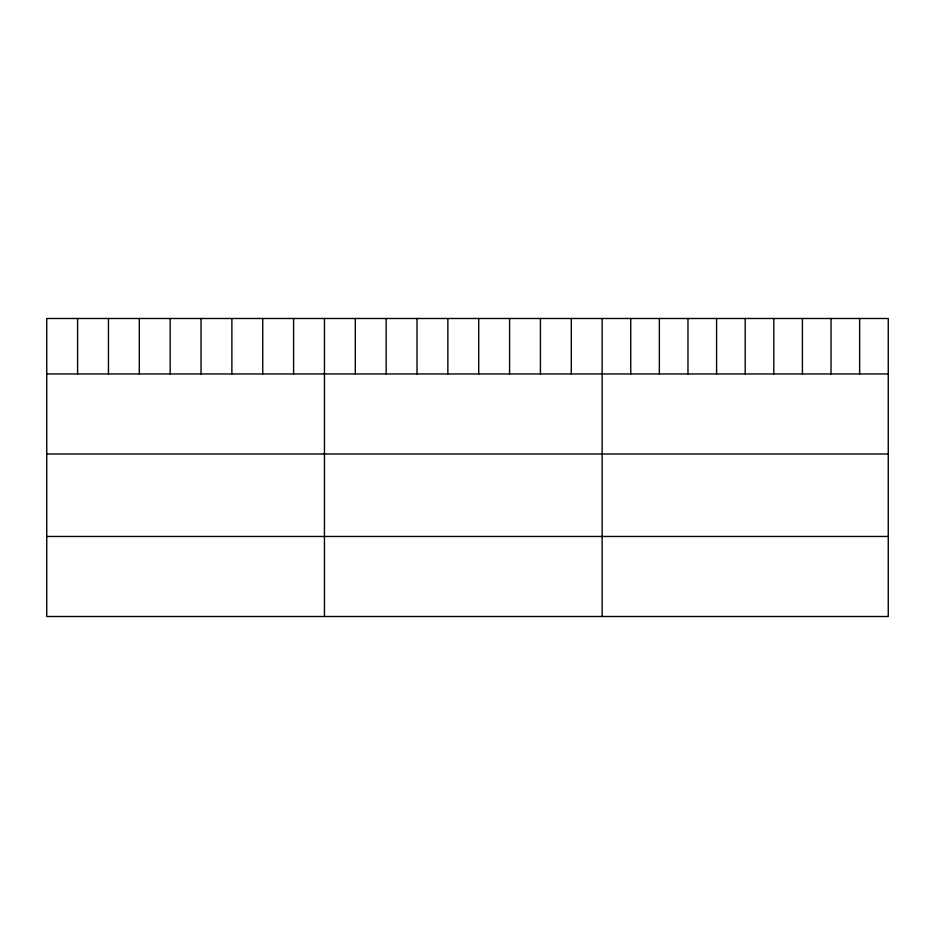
<?xml version="1.0" encoding="UTF-8"?>
<svg xmlns="http://www.w3.org/2000/svg" width="935" height="935" viewBox="0 0 935 935"><rect width="100%" height="100%" fill="white"/><g stroke="black" fill="none" stroke-linecap="round" stroke-linejoin="round"><path stroke-width="1.4" d="M888.25 373.953L888.25 616.504L46.75 616.504L46.75 318.496L888.25 318.496L888.25 373.953L46.75 373.953M46.75 453.989L888.25 453.989M46.75 536.456L888.25 536.456M859.639 318.496L859.639 373.953M831.028 318.496L831.028 373.953M802.417 318.496L802.417 373.953M773.806 318.496L773.806 373.953M745.195 318.496L745.195 373.953M716.584 318.496L716.584 373.953M687.973 318.496L687.973 373.953M659.362 318.496L659.362 373.953M630.751 318.496L630.751 373.953M602.14 318.496L602.14 616.504M571.285 318.496L571.285 373.953M540.43 318.496L540.43 373.953M509.575 318.496L509.575 373.953M478.72 318.496L478.72 373.953M447.865 318.496L447.865 373.953M417.01 318.496L417.01 373.953M386.155 318.496L386.155 373.953M355.3 318.496L355.3 373.953M324.445 318.496L324.445 616.504M293.59 318.496L293.59 373.953M262.735 318.496L262.735 373.953M231.88 318.496L231.88 373.953M201.025 318.496L201.025 373.953M170.17 318.496L170.17 373.953M139.315 318.496L139.315 373.953M108.46 318.496L108.46 373.953M77.605 318.496L77.605 373.953"/></g></svg>
